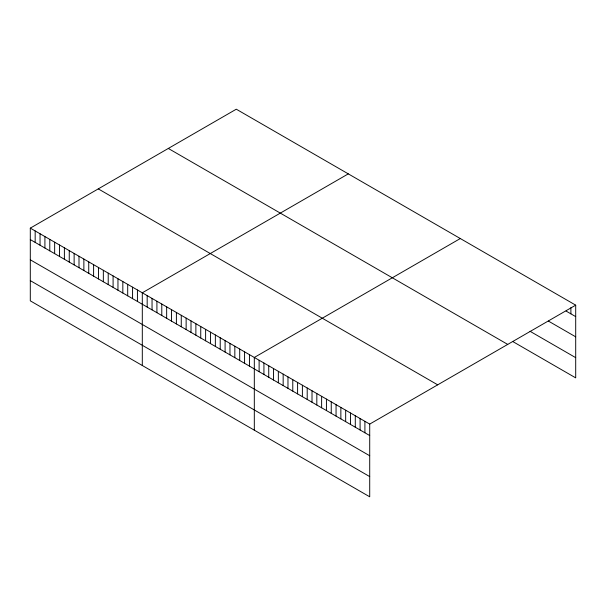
<?xml version="1.0" encoding="UTF-8"?>
<svg xmlns="http://www.w3.org/2000/svg" width="606" height="606" viewBox="0 0 606 606"><rect width="100%" height="100%" fill="white"/><g stroke="black" fill="none" stroke-linecap="round" stroke-linejoin="round"><path stroke-width="0.91" d="M30.3 228.129L369.713 424.086L369.713 496.799L30.3 300.841L30.3 228.129L236.287 109.201L575.7 305.159L575.7 377.871L513.191 341.784M348.291 173.869L142.304 292.796L142.304 365.509M460.302 238.537L254.315 357.457L254.315 430.169M369.713 424.086L575.7 305.159M566.08 311.067L575.7 316.62M548.453 321.104L575.7 336.838M530.023 331.285L575.7 357.661M168.309 148.447L507.722 344.405M98.278 188.883L437.691 384.84M30.3 239.59L369.713 435.547M30.3 259.8L369.713 455.757M30.3 280.623L369.713 476.589M570.89 307.674L570.89 313.847M364.903 421.306L364.903 432.775M360.093 418.534L360.093 429.995M355.29 415.761L355.29 427.222M350.48 412.981L350.48 424.442M345.67 410.209L345.67 421.67M340.86 407.429L340.86 418.89M336.057 404.656L336.057 416.117M331.247 401.876L331.247 413.337M326.437 399.104L326.437 410.565M321.627 396.324L321.627 407.785M316.824 393.552L316.824 405.013M312.014 390.772L312.014 402.232M307.204 387.999L307.204 399.46M302.394 385.219L302.394 396.68M297.591 382.447L297.591 393.908M292.781 379.667L292.781 391.128M287.971 376.894L287.971 388.355M283.161 374.114L283.161 385.575M278.351 371.342L278.351 382.803M273.548 368.562L273.548 380.03M268.738 365.789L268.738 377.25M263.928 363.009L263.928 374.478M259.118 360.237L259.118 371.698M249.445 354.646L249.445 366.107M244.574 351.836L244.574 363.297M239.703 349.026L239.703 360.487M234.833 346.215L234.833 357.676M229.962 343.405L229.962 354.866M225.091 340.587L225.091 352.056M220.22 337.777L220.22 349.238M215.357 334.966L215.357 346.427M210.487 332.156L210.487 343.617M205.616 329.346L205.616 340.807M200.745 326.536L200.745 337.996M195.874 323.718L195.874 335.186M191.004 320.907L191.004 332.368M186.133 318.097L186.133 329.558M181.262 315.287L181.262 326.748M176.391 312.476L176.391 323.937M171.528 309.666L171.528 321.127M166.658 306.848L166.658 318.317M161.787 304.038L161.787 315.499M156.916 301.227L156.916 312.688M152.045 298.417L152.045 309.878M147.175 295.607L147.175 307.068M137.433 289.979L137.433 301.447M132.57 287.168L132.57 298.629M127.699 284.358L127.699 295.819M122.829 281.548L122.829 293.009M117.958 278.737L117.958 290.198M113.087 275.927L113.087 287.388M108.216 273.117L108.216 284.578M103.346 270.299L103.346 281.76M98.475 267.488L98.475 278.949M93.604 264.678L93.604 276.139M88.741 261.868L88.741 273.329M83.87 259.057L83.87 270.518M79 256.247L79 267.708M74.129 253.429L74.129 264.89M69.258 250.619L69.258 262.08M64.388 247.809L64.388 259.27M59.517 244.998L59.517 256.459M54.646 242.188L54.646 253.649M49.783 239.378L49.783 250.839M44.912 236.56L44.912 248.021M40.041 233.749L40.041 245.21M35.171 230.939L35.171 242.4"/></g></svg>
